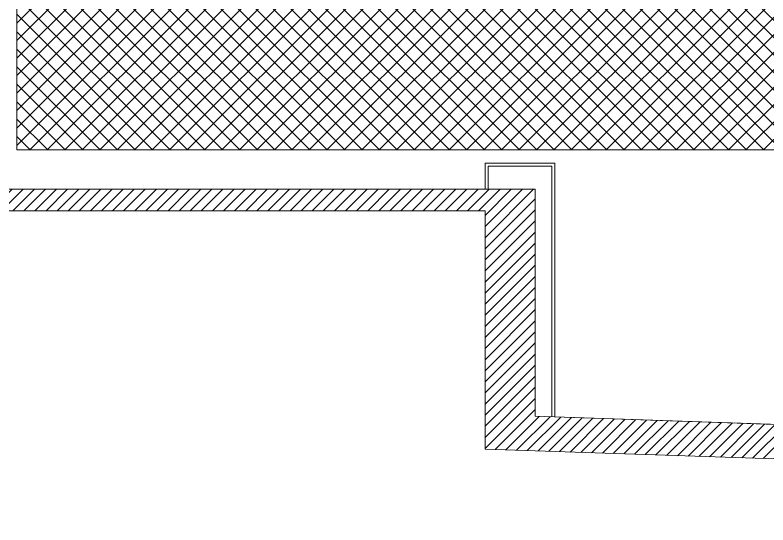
# Model space of a CAD drawing. Header units: millimetres. Extents: x 2027740 to 2136289, y -1533552 to -1491502.
# Drawn here: x 2059150 to 2065246, y -1519035 to -1514907 of the extents above; entities that cross this region are included whole.
import ezdxf

# ---------------------------------------------------------------- set-up
doc = ezdxf.new("R2010")
doc.units = ezdxf.units.MM
doc.header["$MEASUREMENT"] = 0
doc.linetypes.add('AUSGEZOGEN', pattern=[0])
for name, color, linetype, lineweight in [('01_Grundriss', 7, 'Continuous', 0), ('11_Schraffur', 9, 'Continuous', 0), ('17_Verkehrsweg', 30, 'Continuous', 0)]:
    doc.layers.add(name, color=color, linetype=linetype, lineweight=lineweight)
doc.layers.add('15_Flächen', color=6, linetype='Continuous', lineweight=0, plot=False)

msp = doc.modelspace()

# ---------------------------------------------------------------- hatches: boundary and pattern name
at = {"layer": '11_Schraffur', "linetype": 'AUSGEZOGEN', "ltscale": 10}
h = msp.add_hatch(dxfattribs=at)
h.set_pattern_fill('ANSI31', color=256, pattern_type=2)
h.set_pattern_definition([(45, (1922704.425, -1372376.4), (-44.90128, 44.90128), [])])
h.paths.add_polyline_path([(2086495.8059, -1512012.1881), (2085680.4686, -1517269.6664), (2081425.2555, -1516914.6143), (2082017.1994, -1514073.6274), (2081723.5068, -1514012.434), (2080737.0505, -1518746.8515), (2063360.4283, -1518155.1717), (2063360.4283, -1516317.6197), (2055225.4283, -1516317.6197), (2055086.7993, -1507166.4714), (2057717.1995, -1507110.1787), (2057714.5251, -1506985.2073), (2057589.5537, -1506987.8818), (2057563.5362, -1505772.1602), (2057463.5591, -1505774.2998), (2057468.6085, -1506010.2457), (2056973.7219, -1506020.8367), (2056975.8615, -1506120.8138), (2057470.7481, -1506110.2228), (2057489.5766, -1506990.0214), (2055090.126, -1507041.3716), (2055071.2975, -1506161.5731), (2056291.0183, -1506135.47), (2056288.8787, -1506035.4929), (2055069.158, -1506061.596), (2055043.1619, -1504846.8741), (2057442.6125, -1504795.5239), (2057446.2284, -1504964.4852), (2057546.2055, -1504962.3456), (2057532.4051, -1504317.4932), (2057432.428, -1504319.6328), (2057440.4729, -1504695.5468), (2055041.0223, -1504746.897), (2054992.4535, -1502477.4166), (2057391.9041, -1502426.0664), (2057412.3586, -1503381.8476), (2057512.3358, -1503379.708), (2057490.3835, -1502353.9428), (2057645.348, -1502350.6265), (2057642.5666, -1502220.6562), (2057487.6021, -1502223.9726), (2057484.3927, -1502074.0069), (2057384.4156, -1502076.1465), (2057389.2296, -1502301.095), (2054989.7791, -1502352.4452), (2054965.6016, -1501222.7039), (2054855.6268, -1501225.0575), (2054804.3836, -1498830.6057), (2055564.2096, -1498814.3448), (2055557.1489, -1498484.4204), (2056456.9429, -1498465.164), (2056451.5939, -1498215.2213), (2053682.4258, -1498274.4838), (2053690.9435, -1498518.2836), (2053812.9908, -1498515.4376), (2053824.0476, -1498831.9143), (2054514.0292, -1498817.1482), (2054892.2989, -1516492.6197), (2062955.4283, -1516492.6197), (2062955.4283, -1518421.5436), (2080983.3715, -1519035.4011), (2081389.2913, -1517087.2216), (2085916.0799, -1517464.9338), (2086337.2888, -1514755.6958), (2088861.9587, -1515148.2096), (2089220.7197, -1512840.6395), (2092292.9249, -1513428.7561), (2092614.5232, -1511150.694), (2100784.748, -1510934.4296), (2100916.9338, -1510165.7383), (2106372.748, -1511176.0985), (2106408.7709, -1511004.9872), (2100774.4768, -1509962.0919), (2100637.9707, -1510755.8057), (2092446.7045, -1510980.2262), (2092417.4768, -1511217.0547), (2092428.2323, -1511218.3821), (2092172.6212, -1513029.0195), (2088439.334, -1512314.351), (2088320.7585, -1512295.9159), (2088259.3082, -1512691.1675), (2088924.281, -1512794.5517), (2088611.6077, -1514805.6831), (2086383.3765, -1514459.257), (2086696.0498, -1512448.1257), (2087267.1504, -1512536.9154), (2087328.6007, -1512141.6638)], flags=17)
at = {"layer": '17_Verkehrsweg'}
h = msp.add_hatch(dxfattribs=at)
h.set_pattern_fill('CROSSHATCH', color=256, style=0, pattern_type=2)
h.set_pattern_definition([(45, (2067827.59, -1515220.33), (-70.7107, 70.7107), []), (315, (2067827.59, -1515220.33), (70.7107, 70.7107), [])])
h.paths.add_polyline_path([(2081199.5373, -1514809.831), (2060365.0507, -1514809.831), (2060365.0507, -1512414.7938), (2059165.0507, -1512414.7938), (2059165.0507, -1515999.831), (2081199.5373, -1515999.831)])

# ---------------------------------------------------------------- linework, layer by layer
at = {"layer": '01_Grundriss', "linetype": 'AUSGEZOGEN', "ltscale": 10}
for p, q in [((2062955.4283, -1516317.6197), (2062955.4283, -1516105.6197)), ((2062955.4283, -1516105.6197), (2063520.4283, -1516105.6197)), ((2063520.4283, -1516105.6197), (2063520.4283, -1518160.6197)), ((2062980.4283, -1516317.6197), (2062980.4283, -1516130.6197)), ((2062980.4283, -1516130.6197), (2063495.4283, -1516130.6197)), ((2063495.4283, -1516130.6197), (2063495.4283, -1518159.7685)), ((2055225.4283, -1516317.6197), (2063360.4283, -1516317.6197)), ((2063360.4283, -1516317.6197), (2063360.4283, -1518155.1717)), ((2054892.2989, -1516492.6197), (2062955.4283, -1516492.6197)), ((2062955.4283, -1516492.6197), (2062955.4283, -1518421.5436)), ((2080737.0505, -1518746.8515), (2063360.4283, -1518155.1717)), ((2080983.3715, -1519035.4011), (2062955.4283, -1518421.5436))]:
    msp.add_line(p, q, dxfattribs=at)
at = {"layer": '15_Flächen', "linetype": 'AUSGEZOGEN', "ltscale": 10, "flags": 128}
msp.add_lwpolyline([(2055167.5059, -1512494.0584), (2063684.187, -1512365.1115), (2063688.8447, -1512980.0409), (2062841.9419, -1512992.8705), (2062847.8492, -1513382.8257), (2063694.7521, -1513369.9962), (2063716.5638, -1514809.831), (2081568.9448, -1514754.2418), (2080737.0505, -1518746.8515), (2063520.4283, -1518160.6197), (2063520.4283, -1516105.6197), (2062955.4283, -1516105.6197), (2062955.4283, -1516317.6197), (2055340.4151, -1516315.8778), (2055311.2043, -1514387.6197), (2055196.2175, -1514389.3616)], close=True, dxfattribs=at)
at = {"layer": '17_Verkehrsweg', "flags": 128}
msp.add_lwpolyline([(2081199.5373, -1514809.831), (2060365.0507, -1514809.831), (2060365.0507, -1512414.7938), (2059165.0507, -1512414.7938), (2059165.0507, -1515999.831), (2081199.5373, -1515999.831)], close=True, dxfattribs=at)

doc.saveas('drawing.dxf')
